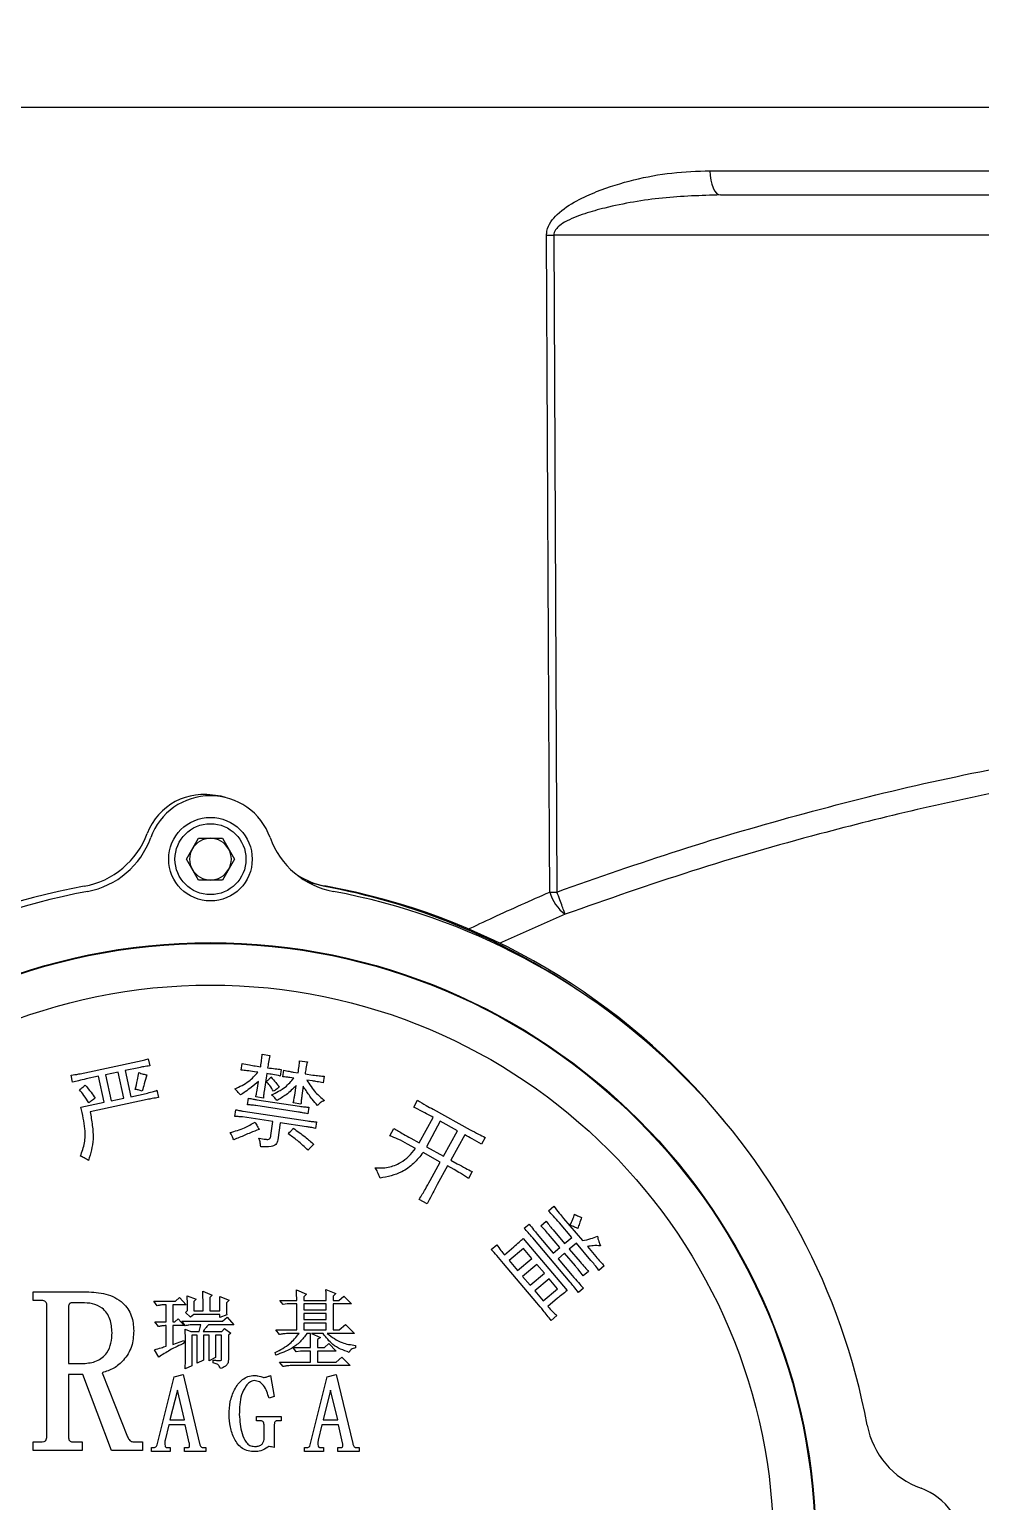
# Model space of a CAD drawing. Header units: millimetres. Extents: x 7861 to 11104, y 3791 to 6084.
# Drawn here: x 10237.4 to 10351.3, y 5673.2 to 5849.5 of the extents above; entities that cross this region are included whole.
import ezdxf

# ---------------------------------------------------------------- set-up
doc = ezdxf.new("R2010")
doc.units = ezdxf.units.MM

msp = doc.modelspace()

# ---------------------------------------------------------------- linework, layer by layer
at = {"color": 7, "linetype": 'Continuous', "lineweight": 25}
for p, q in [((10146.638, 5840.19), (10397.164, 5840.19)), ((10318.869, 5832.585), (10381.605, 5832.585)), ((10320.138, 5829.69), (10358.701, 5829.69)), ((10358.655, 5824.865), (10300.19, 5824.865)), ((10300.19, 5824.865), (10300.567, 5746.211)), ((10258.636, 5757.89), (10258.265, 5757.89)), ((10256.196, 5750.145), (10257.639, 5752.645)), ((10257.639, 5752.645), (10260.526, 5752.645)), ((10260.526, 5752.645), (10261.969, 5750.145)), ((10257.639, 5747.645), (10256.196, 5750.145)), ((10261.969, 5750.145), (10260.526, 5747.645)), ((10260.526, 5747.645), (10257.639, 5747.645)), ((10272.948, 5746.899), (10272.577, 5746.899)), ((10299.71, 5746.211), (10300.567, 5746.211)), ((10301.55, 5743.549), (10293.662, 5740.054)), ((10265.274, 5726.779), (10266.201, 5726.639)), ((10244.026, 5724.558), (10250.362, 5725.906)), ((10248.04, 5724.643), (10246.524, 5724.32)), ((10248.704, 5721.52), (10248.04, 5724.643)), ((10250.52, 5725.171), (10248.867, 5724.819)), ((10248.867, 5724.819), (10249.531, 5721.697)), ((10251.639, 5726.223), (10251.814, 5725.396)), ((10262.758, 5724.883), (10262.877, 5725.672)), ((10264.757, 5724.629), (10264.34, 5724.691)), ((10264.445, 5725.386), (10265.095, 5725.289)), ((10267.557, 5724.963), (10267.438, 5724.175)), ((10267.757, 5724.079), (10267.876, 5724.868)), ((10268.982, 5724.653), (10269.583, 5724.561)), ((10269.756, 5726.006), (10270.683, 5725.866)), ((10242.584, 5723.435), (10242.409, 5724.262)), ((10245.698, 5724.145), (10244.183, 5723.823)), ((10246.361, 5721.023), (10245.698, 5724.145)), ((10246.524, 5724.32), (10247.188, 5721.198)), ((10264.828, 5723.528), (10263.96, 5722.804)), ((10264.667, 5722.461), (10264.828, 5723.528)), ((10265.823, 5724.467), (10265.501, 5722.334)), ((10269.061, 5723.93), (10268.597, 5724)), ((10269.176, 5721.874), (10269.353, 5723.033)), ((10270.195, 5722.951), (10270.025, 5721.839)), ((10270.418, 5724.434), (10271.345, 5724.296)), ((10271.286, 5723.592), (10270.636, 5723.691)), ((10272.697, 5724.138), (10272.577, 5723.35)), ((10251.523, 5721.352), (10244.681, 5719.899)), ((10247.188, 5721.198), (10248.704, 5721.52)), ((10249.531, 5721.697), (10251.367, 5722.087)), ((10252.677, 5722.461), (10252.863, 5721.588)), ((10263.505, 5720.74), (10263.624, 5721.529)), ((10265.43, 5721.541), (10264.503, 5721.681)), ((10264.638, 5721.328), (10269.735, 5720.557)), ((10283.414, 5720.45), (10283.866, 5721.273)), ((10243.561, 5720.429), (10246.361, 5721.023)), ((10262.009, 5719.307), (10262.136, 5720.143)), ((10263.009, 5719.962), (10270.704, 5718.798)), ((10269.63, 5719.862), (10264.532, 5720.633)), ((10269.917, 5720.813), (10268.99, 5720.953)), ((10270.855, 5720.435), (10270.735, 5719.647)), ((10285.737, 5720.19), (10290.182, 5717.747)), ((10266.566, 5718.713), (10262.903, 5719.267)), ((10266.313, 5717.044), (10266.566, 5718.713)), ((10267.447, 5718.581), (10267.138, 5716.542)), ((10270.598, 5718.103), (10267.447, 5718.581)), ((10271.777, 5718.684), (10271.657, 5717.895)), ((10280.571, 5717.03), (10281.045, 5717.894)), ((10284.067, 5716.179), (10285.741, 5719.225)), ((10286.606, 5718.75), (10284.932, 5715.704)), ((10288.662, 5717.619), (10286.606, 5718.75)), ((10286.989, 5714.573), (10288.662, 5717.619)), ((10283.641, 5715.502), (10282.695, 5716.021)), ((10283.079, 5716.721), (10284.067, 5716.179)), ((10289.527, 5717.144), (10287.853, 5714.098)), ((10291.974, 5716.817), (10291.521, 5715.994)), ((10286.604, 5713.873), (10284.547, 5715.004)), ((10284.932, 5715.704), (10286.989, 5714.573)), ((10287.853, 5714.098), (10288.635, 5713.668)), ((10285.382, 5711.651), (10286.604, 5713.873)), ((10287.468, 5713.398), (10286.247, 5711.177)), ((10288.25, 5712.968), (10287.468, 5713.398)), ((10290.428, 5712.736), (10289.976, 5711.913)), ((10285.022, 5708.85), (10284.076, 5709.369)), ((10299.564, 5708.034), (10300.203, 5708.575)), ((10301.369, 5707.125), (10303.62, 5704.462)), ((10296.649, 5705.938), (10297.252, 5706.447)), ((10298.207, 5705.246), (10300.128, 5702.973)), ((10298.652, 5706.231), (10299.292, 5706.771)), ((10300.91, 5703.633), (10299.56, 5705.231)), ((10300.097, 5705.747), (10301.478, 5704.113)), ((10302.331, 5704.834), (10300.861, 5706.574)), ((10292.707, 5703.398), (10293.381, 5703.968)), ((10294.27, 5702.77), (10295.407, 5703.732)), ((10296.547, 5703.536), (10294.842, 5702.095)), ((10296.514, 5704.727), (10301.797, 5698.475)), ((10297.567, 5702.329), (10296.547, 5703.536)), ((10302.147, 5699.502), (10297.673, 5704.796)), ((10300.128, 5702.973), (10300.91, 5703.633)), ((10301.478, 5704.113), (10302.331, 5704.834)), ((10302.903, 5704.158), (10302.05, 5703.437)), ((10304.644, 5702.098), (10302.903, 5704.158)), ((10304.219, 5703.751), (10305.212, 5702.578)), ((10298.176, 5696.997), (10294.182, 5701.722)), ((10294.842, 5702.095), (10295.862, 5700.887)), ((10295.862, 5700.887), (10297.567, 5702.329)), ((10301.482, 5702.958), (10300.7, 5702.297)), ((10300.7, 5702.297), (10302.41, 5700.274)), ((10302.771, 5701.431), (10301.482, 5702.958)), ((10302.05, 5703.437), (10303.339, 5701.911)), ((10298.167, 5701.618), (10296.462, 5700.176)), ((10296.462, 5700.176), (10297.363, 5699.111)), ((10297.363, 5699.111), (10299.068, 5700.552)), ((10299.068, 5700.552), (10298.167, 5701.618)), ((10304.365, 5700.767), (10303.726, 5700.227)), ((10306.236, 5701.436), (10305.597, 5700.896)), ((10237.871, 5698.329), (10244.244, 5698.329)), ((10237.871, 5697.288), (10237.871, 5698.329)), ((10258.16, 5698.411), (10259.283, 5697.942)), ((10269.373, 5698.562), (10270.575, 5698.051)), ((10272.908, 5698.603), (10274.108, 5698.134)), ((10299.636, 5699.878), (10297.931, 5698.437)), ((10297.931, 5698.437), (10298.924, 5697.264)), ((10298.924, 5697.264), (10300.629, 5698.705)), ((10300.629, 5698.705), (10299.636, 5699.878)), ((10303.736, 5698.775), (10303.133, 5698.265)), ((10238.778, 5697.288), (10237.871, 5697.288)), ((10239.49, 5680.988), (10239.49, 5696.669)), ((10242.093, 5696.434), (10242.093, 5689.74)), ((10243.67, 5697.027), (10242.516, 5697.027)), ((10252.284, 5697.211), (10254.881, 5697.211)), ((10252.713, 5696.662), (10252.284, 5697.211)), ((10253.793, 5696.781), (10253.691, 5696.781)), ((10253.793, 5694.718), (10253.793, 5696.781)), ((10256.186, 5696.781), (10254.597, 5696.781)), ((10254.597, 5696.781), (10254.597, 5694.718)), ((10254.881, 5697.211), (10255.395, 5697.648)), ((10255.395, 5697.648), (10256.186, 5696.781)), ((10256.295, 5697.846), (10257.377, 5697.455)), ((10257.377, 5697.455), (10257.098, 5697.179)), ((10257.098, 5697.179), (10257.098, 5696.06)), ((10259.283, 5697.942), (10259.004, 5697.636)), ((10259.004, 5697.636), (10259.004, 5696.06)), ((10260.225, 5696.06), (10260.225, 5697.767)), ((10260.225, 5697.767), (10261.307, 5697.334)), ((10261.307, 5697.334), (10260.989, 5697.02)), ((10267.77, 5696.797), (10267.388, 5697.307)), ((10267.388, 5697.307), (10269.414, 5697.307)), ((10268.263, 5696.877), (10267.77, 5696.797)), ((10269.414, 5696.877), (10268.263, 5696.877)), ((10269.414, 5693.759), (10269.414, 5696.877)), ((10270.575, 5698.051), (10270.257, 5697.747)), ((10270.257, 5697.747), (10270.257, 5697.307)), ((10270.257, 5697.307), (10272.947, 5697.307)), ((10270.257, 5696.877), (10270.257, 5696.156)), ((10272.947, 5696.877), (10270.257, 5696.877)), ((10272.947, 5696.156), (10272.947, 5696.877)), ((10274.108, 5698.134), (10273.79, 5697.825)), ((10273.79, 5697.825), (10273.79, 5697.307)), ((10273.79, 5697.307), (10274.472, 5697.307)), ((10275.975, 5696.877), (10273.79, 5696.877)), ((10273.79, 5696.877), (10273.79, 5693.759)), ((10274.472, 5697.307), (10275.061, 5697.824)), ((10275.061, 5697.824), (10275.975, 5696.877)), ((10300.629, 5697.551), (10299.493, 5696.59)), ((10252.871, 5694.169), (10252.443, 5694.718)), ((10252.443, 5694.718), (10253.793, 5694.718)), ((10254.597, 5694.718), (10254.801, 5694.718)), ((10254.801, 5694.718), (10255.236, 5695.076)), ((10255.236, 5695.076), (10255.947, 5694.288)), ((10256.087, 5694.265), (10255.66, 5694.813)), ((10255.66, 5694.813), (10260.519, 5694.813)), ((10256.096, 5695.849), (10256.334, 5696.089)), ((10256.706, 5695.312), (10256.096, 5695.849)), ((10257.094, 5695.63), (10256.706, 5695.312)), ((10260.225, 5695.63), (10257.094, 5695.63)), ((10257.098, 5696.06), (10258.201, 5696.06)), ((10259.004, 5696.06), (10260.225, 5696.06)), ((10260.225, 5695.272), (10260.225, 5695.63)), ((10261.03, 5695.57), (10260.225, 5695.272)), ((10260.519, 5694.813), (10261.076, 5695.29)), ((10261.076, 5695.29), (10261.863, 5694.383)), ((10270.257, 5696.156), (10272.947, 5696.156)), ((10270.257, 5695.726), (10270.257, 5695.005)), ((10272.947, 5695.726), (10270.257, 5695.726)), ((10270.257, 5695.005), (10272.947, 5695.005)), ((10272.947, 5695.005), (10272.947, 5695.726)), ((10300.555, 5695.477), (10299.881, 5694.907)), ((10253.793, 5691.832), (10253.793, 5694.287)), ((10255.947, 5694.288), (10254.597, 5694.288)), ((10254.597, 5694.288), (10254.597, 5692.018)), ((10256.096, 5692.621), (10256.057, 5693.844)), ((10256.057, 5693.844), (10256.736, 5693.567)), ((10256.736, 5693.567), (10257.741, 5693.567)), ((10257.486, 5693.137), (10256.86, 5693.137)), ((10256.86, 5693.137), (10256.86, 5689.457)), ((10257.922, 5694.383), (10257.065, 5694.383)), ((10257.486, 5689.802), (10257.486, 5693.137)), ((10257.741, 5693.567), (10257.922, 5694.383)), ((10258.21, 5693.567), (10260.433, 5693.567)), ((10258.916, 5693.137), (10258.25, 5693.137)), ((10258.25, 5693.137), (10258.25, 5690.146)), ((10261.863, 5694.383), (10258.863, 5694.383)), ((10258.916, 5690.079), (10258.916, 5693.137)), ((10260.424, 5693.137), (10259.68, 5693.137)), ((10259.68, 5693.137), (10259.68, 5690.47)), ((10260.424, 5690.251), (10260.424, 5693.137)), ((10260.433, 5693.567), (10260.764, 5693.924)), ((10260.764, 5693.924), (10261.506, 5693.392)), ((10261.506, 5693.392), (10261.227, 5693.135)), ((10261.227, 5693.135), (10261.227, 5690.161)), ((10267.34, 5693.209), (10266.911, 5693.759)), ((10266.911, 5693.759), (10269.414, 5693.759)), ((10269.691, 5693.329), (10268.318, 5693.329)), ((10270.257, 5694.575), (10270.257, 5693.759)), ((10272.947, 5694.575), (10270.257, 5694.575)), ((10270.257, 5693.759), (10272.947, 5693.759)), ((10271.044, 5693.329), (10270.635, 5693.329)), ((10272.586, 5693.329), (10271.195, 5693.329)), ((10271.195, 5693.329), (10272.242, 5692.872)), ((10272.242, 5692.872), (10271.884, 5692.602)), ((10272.947, 5693.759), (10272.947, 5694.575)), ((10276.331, 5693.329), (10273.075, 5693.329)), ((10273.79, 5693.759), (10274.511, 5693.759)), ((10274.511, 5693.759), (10275.26, 5694.433)), ((10275.26, 5694.433), (10276.331, 5693.329)), ((10252.904, 5690.516), (10252.364, 5691.385)), ((10254.597, 5692.018), (10255.908, 5692.494)), ((10255.908, 5692.494), (10255.986, 5692.209)), ((10256.096, 5690.131), (10256.096, 5692.621)), ((10269.358, 5691.14), (10268.976, 5691.649)), ((10268.976, 5691.649), (10271.081, 5691.649)), ((10269.851, 5691.219), (10269.358, 5691.14)), ((10271.081, 5691.219), (10269.851, 5691.219)), ((10271.081, 5689.923), (10271.081, 5691.219)), ((10271.884, 5692.602), (10271.884, 5691.649)), ((10271.884, 5691.649), (10272.725, 5691.649)), ((10274.148, 5691.219), (10271.884, 5691.219)), ((10271.884, 5691.219), (10271.884, 5689.923)), ((10272.725, 5691.649), (10273.275, 5692.126)), ((10273.275, 5692.126), (10274.148, 5691.219)), ((10276.451, 5691.914), (10276.451, 5691.613)), ((10242.093, 5689.74), (10243.882, 5689.74)), ((10256.057, 5689.11), (10256.096, 5690.131)), ((10256.86, 5689.457), (10256.057, 5689.11)), ((10258.25, 5690.146), (10257.486, 5689.802)), ((10259.68, 5690.47), (10258.916, 5690.079)), ((10259.392, 5689.809), (10259.392, 5690.146)), ((10266.901, 5690.747), (10266.832, 5691.053)), ((10267.776, 5689.375), (10267.349, 5689.923)), ((10267.349, 5689.923), (10271.081, 5689.923)), ((10275.816, 5689.493), (10268.754, 5689.493)), ((10271.884, 5689.923), (10274.154, 5689.923)), ((10274.154, 5689.923), (10274.822, 5690.519)), ((10274.822, 5690.519), (10275.816, 5689.493)), ((10243.817, 5688.438), (10242.093, 5688.438)), ((10242.093, 5688.438), (10242.093, 5680.968)), ((10247.221, 5679.329), (10243.817, 5688.438)), ((10246.102, 5688.646), (10249.169, 5680.964)), ((10252.725, 5680.151), (10254.728, 5688.163)), ((10254.728, 5688.163), (10255.798, 5688.438)), ((10255.798, 5688.438), (10257.768, 5680.165)), ((10266.258, 5688.315), (10266.73, 5685.801)), ((10271.068, 5680.151), (10273.071, 5688.163)), ((10273.071, 5688.163), (10274.14, 5688.438)), ((10274.14, 5688.438), (10276.111, 5680.165)), ((10255.119, 5686.55), (10254.216, 5683.014)), ((10255.983, 5683.014), (10255.119, 5686.55)), ((10273.462, 5686.55), (10272.559, 5683.014)), ((10274.325, 5683.014), (10273.462, 5686.55)), ((10266.73, 5685.801), (10266.098, 5685.603)), ((10254.083, 5682.397), (10253.648, 5680.569)), ((10256.058, 5682.397), (10254.083, 5682.397)), ((10254.216, 5683.014), (10255.983, 5683.014)), ((10256.545, 5680.257), (10256.058, 5682.397)), ((10264.578, 5682.89), (10264.578, 5683.383)), ((10264.578, 5683.383), (10267.546, 5683.383)), ((10265.007, 5682.89), (10264.578, 5682.89)), ((10265.497, 5680.638), (10265.497, 5682.389)), ((10266.73, 5682.436), (10266.73, 5679.685)), ((10267.546, 5682.89), (10267.044, 5682.89)), ((10267.546, 5683.383), (10267.546, 5682.89)), ((10272.426, 5682.397), (10271.99, 5680.569)), ((10274.4, 5682.397), (10272.426, 5682.397)), ((10272.559, 5683.014), (10274.325, 5683.014)), ((10274.888, 5680.257), (10274.4, 5682.397)), ((10237.871, 5679.329), (10237.871, 5680.37)), ((10237.871, 5680.37), (10238.778, 5680.37)), ((10243.707, 5679.329), (10237.871, 5679.329)), ((10242.54, 5680.37), (10243.707, 5680.37)), ((10243.707, 5680.37), (10243.707, 5679.329)), ((10250.942, 5679.329), (10247.221, 5679.329)), ((10249.775, 5680.37), (10250.942, 5680.37)), ((10250.942, 5680.37), (10250.942, 5679.329)), ((10252.01, 5679.192), (10252.01, 5679.685)), ((10252.01, 5679.685), (10252.286, 5679.685)), ((10254.268, 5679.192), (10252.01, 5679.192)), ((10253.869, 5679.685), (10254.268, 5679.685)), ((10254.268, 5679.685), (10254.268, 5679.192)), ((10255.981, 5679.192), (10255.981, 5679.685)), ((10255.981, 5679.685), (10256.308, 5679.685)), ((10258.545, 5679.192), (10255.981, 5679.192)), ((10258.146, 5679.685), (10258.545, 5679.685)), ((10258.545, 5679.685), (10258.545, 5679.192)), ((10270.353, 5679.192), (10270.353, 5679.685)), ((10270.353, 5679.685), (10270.628, 5679.685)), ((10272.611, 5679.192), (10270.353, 5679.192)), ((10272.212, 5679.685), (10272.611, 5679.685)), ((10272.611, 5679.685), (10272.611, 5679.192)), ((10274.323, 5679.192), (10274.323, 5679.685)), ((10274.323, 5679.685), (10274.651, 5679.685)), ((10276.887, 5679.192), (10274.323, 5679.192)), ((10276.488, 5679.685), (10276.887, 5679.685)), ((10276.887, 5679.685), (10276.887, 5679.192))]:
    msp.add_line(p, q, dxfattribs=at)
at = {"color": 7, "linetype": 'Continuous', "lineweight": 25, "flags": 128}
for points in [[(10318.869, 5832.585), (10318.901, 5832.015), (10318.978, 5831.47), (10319.098, 5830.969), (10319.256, 5830.532), (10319.447, 5830.174), (10319.663, 5829.909), (10319.896, 5829.745), (10320.138, 5829.69)], [(10299.71, 5746.211), (10299.681, 5752.207), (10299.563, 5776.192), (10299.325, 5824.865)], [(10260.904, 5757.523), (10260.363, 5757.68), (10258.636, 5757.89)], [(10272.577, 5746.899), (10271.327, 5747.211), (10270.587, 5747.48)]]:
    msp.add_lwpolyline(points, dxfattribs=at)
at = {"color": 7, "linetype": 'Continuous', "lineweight": 25}
for centre, radius in [((10259.083, 5750.145), 5), ((10259.083, 5750.145), 4.25), ((10259.083, 5667.645), 72.5), ((10259.083, 5667.645), 72.418), ((10259.083, 5667.645), 67.42)]:
    msp.add_circle(centre, radius, dxfattribs=at)
for centre, radius, start, end in [((10354.136, 5806.818), 230, 0, 169.16329), ((10354.136, 5806.818), 61.716, 326.45296, 119.33475), ((10299.757, 5907.798), 82.934, 269.70105, 270.29895), ((10258.265, 5750.69), 7.2, 76.79291, 159.41516), ((10259.083, 5750.145), 7.6, 19.80619, 160.19381), ((10242.164, 5756.738), 10, 280.3071, 339.41472), ((10242.524, 5756.109), 10, 280.6021, 340.19381), ((10259.083, 5750.145), 2.5, 150, 210), ((10259.083, 5750.145), 2.5, 90, 150), ((10259.083, 5750.145), 2.5, 30, 90), ((10259.083, 5750.145), 2.5, 330, 30), ((10275.641, 5756.109), 10, 199.80619, 259.3979), ((10259.083, 5750.145), 2.5, 210, 270), ((10259.083, 5750.145), 2.5, 270, 330), ((10274.737, 5756.737), 9.999, 238.32212, 259.69341), ((10258.267, 5668.192), 79.998, 100.30733, 169.69513), ((10259.083, 5667.645), 80, 100.6021, 169.3979), ((10258.265, 5668.196), 79.995, 55.99561, 79.6934), ((10258.635, 5668.194), 79.996, 39.25552, 79.69324), ((10259.083, 5667.645), 80, 10.6021, 79.3979), ((10304.53, 5747.576), 5.01, 195.8129, 233.49808), ((10347.546, 5684.204), 10, 190.6021, 250.19381), ((10341.583, 5667.645), 7.6, 289.80619, 70.19381)]:
    msp.add_arc(centre, radius, start, end, dxfattribs=at)
for points, knots in [([(10299.325, 5824.865), (10299.334, 5825.032), (10299.368, 5825.604), (10299.801, 5826.498), (10300.966, 5827.811), (10302.863, 5829.025), (10305.958, 5830.413), (10309.778, 5831.595), (10314.335, 5832.436), (10317.359, 5832.536), (10318.869, 5832.585)], [0, 0, 0, 0, 0.021352, 0.0728126, 0.1233748, 0.2499525, 0.3661826, 0.5770211, 0.7888317, 1, 1, 1, 1]), ([(10320.138, 5829.69), (10317.829, 5829.622), (10313.212, 5829.487), (10307.763, 5828.547), (10303.856, 5827.479), (10301.951, 5826.75), (10300.819, 5825.992), (10300.415, 5825.548), (10300.222, 5825.2), (10300.2, 5824.971), (10300.19, 5824.865)], [0, 0, 0, 0, 0.3307571, 0.661265, 0.7793778, 0.9018744, 0.946098, 0.9683612, 0.9854268, 1, 1, 1, 1]), ([(10300.567, 5746.211), (10305.461, 5747.934), (10315.25, 5751.379), (10330.237, 5755.734), (10345.414, 5759.542), (10355.679, 5761.523), (10360.812, 5762.513)], [0, 0, 0, 0, 0.24906391, 0.49812915, 0.74906425, 1, 1, 1, 1]), ([(10361.311, 5759.704), (10359.344, 5759.34), (10353.444, 5758.246), (10343.661, 5756.136), (10330.73, 5752.907), (10316.637, 5748.843), (10306.583, 5745.315), (10301.55, 5743.549)], [0, 0, 0, 0, 0.0968115, 0.2904543, 0.4843107, 0.7418988, 1, 1, 1, 1]), ([(10289.792, 5741.683), (10290.834, 5742.179), (10294.146, 5743.754), (10297.447, 5745.212), (10299.71, 5746.211)], [0, 0, 0, 0, 0.3147731, 1, 1, 1, 1]), ([(10265.095, 5725.289), (10265.136, 5725.566), (10265.208, 5726.061), (10265.254, 5726.56), (10265.274, 5726.779)], [0, 0, 0, 0, 0.5600137, 1, 1, 1, 1]), ([(10266.201, 5726.639), (10266.143, 5726.364), (10266.04, 5725.874), (10265.963, 5725.38), (10265.929, 5725.162)], [0, 0, 0, 0, 0.5599779, 1, 1, 1, 1]), ([(10250.362, 5725.906), (10250.602, 5725.959), (10251.03, 5726.055), (10251.453, 5726.172), (10251.639, 5726.223)], [0, 0, 0, 0, 0.55999831, 1, 1, 1, 1]), ([(10251.814, 5725.396), (10251.571, 5725.362), (10251.138, 5725.3), (10250.709, 5725.211), (10250.52, 5725.171)], [0, 0, 0, 0, 0.5599758, 1, 1, 1, 1]), ([(10261.99, 5722.629), (10262.582, 5722.901), (10263.639, 5723.387), (10264.415, 5724.249), (10264.757, 5724.629)], [0, 0, 0, 0, 0.5595214, 1, 1, 1, 1]), ([(10264.34, 5724.691), (10264.045, 5724.733), (10263.519, 5724.807), (10262.99, 5724.86), (10262.758, 5724.883)], [0, 0, 0, 0, 0.55999975, 1, 1, 1, 1]), ([(10262.877, 5725.672), (10263.169, 5725.613), (10263.69, 5725.507), (10264.215, 5725.423), (10264.445, 5725.386)], [0, 0, 0, 0, 0.5599955, 1, 1, 1, 1]), ([(10265.929, 5725.162), (10266.232, 5725.119), (10266.774, 5725.041), (10267.318, 5724.987), (10267.557, 5724.963)], [0, 0, 0, 0, 0.5599897, 1, 1, 1, 1]), ([(10267.876, 5724.868), (10268.081, 5724.821), (10268.448, 5724.738), (10268.819, 5724.679), (10268.982, 5724.653)], [0, 0, 0, 0, 0.5599797, 1, 1, 1, 1]), ([(10269.583, 5724.561), (10269.624, 5724.83), (10269.697, 5725.31), (10269.738, 5725.793), (10269.756, 5726.006)], [0, 0, 0, 0, 0.5600298, 1, 1, 1, 1]), ([(10270.683, 5725.866), (10270.626, 5725.6), (10270.524, 5725.125), (10270.451, 5724.646), (10270.418, 5724.434)], [0, 0, 0, 0, 0.5599857, 1, 1, 1, 1]), ([(10242.409, 5724.262), (10242.712, 5724.311), (10243.253, 5724.398), (10243.789, 5724.509), (10244.026, 5724.558)], [0, 0, 0, 0, 0.5599894, 1, 1, 1, 1]), ([(10244.183, 5723.823), (10243.883, 5723.756), (10243.348, 5723.637), (10242.817, 5723.497), (10242.584, 5723.435)], [0, 0, 0, 0, 0.559993, 1, 1, 1, 1]), ([(10243.407, 5722.506), (10243.534, 5722.617), (10243.76, 5722.815), (10243.995, 5723.002), (10244.098, 5723.085)], [0, 0, 0, 0, 0.55996805, 1, 1, 1, 1]), ([(10244.098, 5723.085), (10244.333, 5722.8), (10244.752, 5722.292), (10245.13, 5721.753), (10245.296, 5721.515)], [0, 0, 0, 0, 0.5600485, 1, 1, 1, 1]), ([(10250.061, 5722.577), (10250.162, 5722.949), (10250.342, 5723.613), (10250.45, 5724.292), (10250.497, 5724.591)], [0, 0, 0, 0, 0.5600242, 1, 1, 1, 1]), ([(10250.497, 5724.591), (10250.673, 5724.521), (10250.988, 5724.396), (10251.321, 5724.341), (10251.468, 5724.317)], [0, 0, 0, 0, 0.5600845, 1, 1, 1, 1]), ([(10251.468, 5724.317), (10251.367, 5723.954), (10251.187, 5723.307), (10251.003, 5722.661), (10250.922, 5722.376)], [0, 0, 0, 0, 0.5599853, 1, 1, 1, 1]), ([(10265.776, 5723.527), (10265.891, 5723.614), (10266.097, 5723.77), (10266.259, 5723.97), (10266.331, 5724.058)], [0, 0, 0, 0, 0.56016888, 1, 1, 1, 1]), ([(10266.641, 5722.352), (10266.494, 5722.582), (10266.232, 5722.993), (10265.916, 5723.364), (10265.776, 5723.527)], [0, 0, 0, 0, 0.5599989, 1, 1, 1, 1]), ([(10267.438, 5724.175), (10267.138, 5724.235), (10266.601, 5724.344), (10266.061, 5724.43), (10265.823, 5724.467)], [0, 0, 0, 0, 0.5599864, 1, 1, 1, 1]), ([(10266.331, 5724.058), (10266.522, 5723.838), (10266.863, 5723.445), (10267.191, 5723.041), (10267.336, 5722.863)], [0, 0, 0, 0, 0.5599942, 1, 1, 1, 1]), ([(10266.386, 5721.917), (10266.965, 5722.191), (10267.999, 5722.68), (10268.737, 5723.548), (10269.061, 5723.93)], [0, 0, 0, 0, 0.5600574, 1, 1, 1, 1]), ([(10267.336, 5722.863), (10267.211, 5722.761), (10266.988, 5722.579), (10266.747, 5722.421), (10266.641, 5722.352)], [0, 0, 0, 0, 0.55991482, 1, 1, 1, 1]), ([(10269.353, 5723.033), (10268.962, 5722.646), (10268.265, 5721.955), (10267.416, 5721.464), (10267.043, 5721.248)], [0, 0, 0, 0, 0.55964764, 1, 1, 1, 1]), ([(10268.597, 5724), (10268.441, 5724.02), (10268.162, 5724.057), (10267.88, 5724.072), (10267.757, 5724.079)], [0, 0, 0, 0, 0.55997173, 1, 1, 1, 1]), ([(10271.886, 5720.659), (10271.67, 5720.9), (10271.314, 5721.296), (10270.88, 5721.899), (10270.53, 5722.421), (10270.306, 5722.774), (10270.195, 5722.951)], [0, 0, 0, 0, 0.33995851, 0.55995991, 0.77998867, 1, 1, 1, 1]), ([(10270.636, 5723.691), (10270.954, 5723.169), (10271.521, 5722.237), (10272.362, 5721.545), (10272.731, 5721.241)], [0, 0, 0, 0, 0.56007499, 1, 1, 1, 1]), ([(10272.577, 5723.35), (10272.337, 5723.401), (10271.909, 5723.494), (10271.477, 5723.562), (10271.286, 5723.592)], [0, 0, 0, 0, 0.5599806, 1, 1, 1, 1]), ([(10271.345, 5724.296), (10271.597, 5724.261), (10272.046, 5724.198), (10272.498, 5724.156), (10272.697, 5724.138)], [0, 0, 0, 0, 0.55998218, 1, 1, 1, 1]), ([(10244.502, 5720.962), (10244.32, 5721.266), (10243.993, 5721.809), (10243.586, 5722.293), (10243.407, 5722.506)], [0, 0, 0, 0, 0.5598947, 1, 1, 1, 1]), ([(10245.296, 5721.515), (10245.141, 5721.421), (10244.865, 5721.253), (10244.613, 5721.051), (10244.502, 5720.962)], [0, 0, 0, 0, 0.5602117, 1, 1, 1, 1]), ([(10250.922, 5722.376), (10250.764, 5722.426), (10250.482, 5722.516), (10250.189, 5722.558), (10250.061, 5722.577)], [0, 0, 0, 0, 0.5597872, 1, 1, 1, 1]), ([(10251.367, 5722.087), (10251.613, 5722.153), (10252.051, 5722.272), (10252.486, 5722.403), (10252.677, 5722.461)], [0, 0, 0, 0, 0.560014, 1, 1, 1, 1]), ([(10252.863, 5721.588), (10252.611, 5721.552), (10252.162, 5721.488), (10251.718, 5721.394), (10251.523, 5721.352)], [0, 0, 0, 0, 0.5599089, 1, 1, 1, 1]), ([(10262.687, 5721.908), (10262.561, 5722.047), (10262.337, 5722.295), (10262.096, 5722.527), (10261.99, 5722.629)], [0, 0, 0, 0, 0.5599825, 1, 1, 1, 1]), ([(10263.96, 5722.804), (10263.729, 5722.627), (10263.316, 5722.312), (10262.879, 5722.032), (10262.687, 5721.908)], [0, 0, 0, 0, 0.5599289, 1, 1, 1, 1]), ([(10263.624, 5721.529), (10263.812, 5721.485), (10264.148, 5721.408), (10264.488, 5721.352), (10264.638, 5721.328)], [0, 0, 0, 0, 0.560003, 1, 1, 1, 1]), ([(10264.503, 5721.681), (10264.541, 5721.825), (10264.61, 5722.082), (10264.65, 5722.345), (10264.667, 5722.461)], [0, 0, 0, 0, 0.5598085, 1, 1, 1, 1]), ([(10265.501, 5722.334), (10265.482, 5722.187), (10265.448, 5721.923), (10265.435, 5721.658), (10265.43, 5721.541)], [0, 0, 0, 0, 0.5599464, 1, 1, 1, 1]), ([(10267.043, 5721.248), (10266.939, 5721.391), (10266.752, 5721.647), (10266.498, 5721.834), (10266.386, 5721.917)], [0, 0, 0, 0, 0.55966, 1, 1, 1, 1]), ([(10268.99, 5720.953), (10269.03, 5721.124), (10269.102, 5721.429), (10269.153, 5721.738), (10269.176, 5721.874)], [0, 0, 0, 0, 0.5600181, 1, 1, 1, 1]), ([(10270.025, 5721.839), (10270.001, 5721.648), (10269.958, 5721.307), (10269.93, 5720.964), (10269.917, 5720.813)], [0, 0, 0, 0, 0.559987, 1, 1, 1, 1]), ([(10272.731, 5721.241), (10272.556, 5721.157), (10272.244, 5721.006), (10271.995, 5720.765), (10271.886, 5720.659)], [0, 0, 0, 0, 0.5605166, 1, 1, 1, 1]), ([(10283.866, 5721.273), (10284.213, 5721.067), (10284.832, 5720.697), (10285.461, 5720.345), (10285.737, 5720.19)], [0, 0, 0, 0, 0.5600034, 1, 1, 1, 1]), ([(10243.511, 5714.562), (10243.706, 5715.089), (10244.095, 5716.144), (10244.104, 5718.174), (10243.767, 5719.573), (10243.561, 5720.429)], [0, 0, 0, 0, 0.2799991, 0.559617, 1, 1, 1, 1]), ([(10244.681, 5719.899), (10244.775, 5719.353), (10244.963, 5718.262), (10245.125, 5716.272), (10244.726, 5714.891), (10244.483, 5714.049)], [0, 0, 0, 0, 0.2805563, 0.5609044, 1, 1, 1, 1]), ([(10262.136, 5720.143), (10262.298, 5720.103), (10262.586, 5720.032), (10262.88, 5719.984), (10263.009, 5719.962)], [0, 0, 0, 0, 0.55997056, 1, 1, 1, 1]), ([(10264.532, 5720.633), (10264.341, 5720.657), (10263.999, 5720.699), (10263.656, 5720.728), (10263.505, 5720.74)], [0, 0, 0, 0, 0.5599735, 1, 1, 1, 1]), ([(10270.735, 5719.647), (10270.53, 5719.691), (10270.162, 5719.769), (10269.793, 5719.834), (10269.63, 5719.862)], [0, 0, 0, 0, 0.56001473, 1, 1, 1, 1]), ([(10269.735, 5720.557), (10269.944, 5720.529), (10270.316, 5720.48), (10270.69, 5720.449), (10270.855, 5720.435)], [0, 0, 0, 0, 0.5599806, 1, 1, 1, 1]), ([(10285.741, 5719.225), (10285.31, 5719.459), (10284.539, 5719.878), (10283.758, 5720.275), (10283.414, 5720.45)], [0, 0, 0, 0, 0.5599997, 1, 1, 1, 1]), ([(10261.437, 5717.403), (10262.024, 5717.569), (10263.072, 5717.867), (10264.011, 5718.416), (10264.425, 5718.658)], [0, 0, 0, 0, 0.5597075, 1, 1, 1, 1]), ([(10264.908, 5717.779), (10264.561, 5717.646), (10263.989, 5717.427), (10263.206, 5717.088), (10262.54, 5716.811), (10262.096, 5716.625), (10261.874, 5716.532)], [0, 0, 0, 0, 0.3399813, 0.5599883, 0.7799939, 1, 1, 1, 1]), ([(10262.903, 5719.267), (10262.737, 5719.287), (10262.44, 5719.321), (10262.141, 5719.311), (10262.009, 5719.307)], [0, 0, 0, 0, 0.5598979, 1, 1, 1, 1]), ([(10264.425, 5718.658), (10264.511, 5718.492), (10264.666, 5718.195), (10264.834, 5717.906), (10264.908, 5717.779)], [0, 0, 0, 0, 0.5599884, 1, 1, 1, 1]), ([(10268.384, 5717.252), (10268.506, 5717.371), (10268.723, 5717.584), (10268.92, 5717.816), (10269.006, 5717.918)], [0, 0, 0, 0, 0.5600418, 1, 1, 1, 1]), ([(10269.006, 5717.918), (10269.485, 5717.582), (10270.341, 5716.982), (10271.12, 5716.286), (10271.463, 5715.981)], [0, 0, 0, 0, 0.5600623, 1, 1, 1, 1]), ([(10271.657, 5717.895), (10271.461, 5717.94), (10271.11, 5718.021), (10270.755, 5718.078), (10270.598, 5718.103)], [0, 0, 0, 0, 0.5599773, 1, 1, 1, 1]), ([(10270.704, 5718.798), (10270.904, 5718.771), (10271.26, 5718.724), (10271.619, 5718.696), (10271.777, 5718.684)], [0, 0, 0, 0, 0.5599763, 1, 1, 1, 1]), ([(10281.045, 5717.894), (10281.422, 5717.67), (10282.095, 5717.27), (10282.779, 5716.889), (10283.079, 5716.721)], [0, 0, 0, 0, 0.559995, 1, 1, 1, 1]), ([(10290.182, 5717.747), (10290.514, 5717.568), (10291.106, 5717.248), (10291.708, 5716.949), (10291.974, 5716.817)], [0, 0, 0, 0, 0.5599966, 1, 1, 1, 1]), ([(10261.874, 5716.532), (10261.805, 5716.701), (10261.683, 5717.003), (10261.512, 5717.281), (10261.437, 5717.403)], [0, 0, 0, 0, 0.5599499, 1, 1, 1, 1]), ([(10264.893, 5716.738), (10265.178, 5716.688), (10265.534, 5716.625), (10265.957, 5716.564), (10266.186, 5716.619), (10266.274, 5716.835), (10266.3, 5716.974), (10266.313, 5717.044)], [0, 0, 0, 0, 0.5019435, 0.6274199, 0.7496847, 0.8745003, 1, 1, 1, 1]), ([(10265.116, 5715.708), (10265.088, 5715.904), (10265.039, 5716.252), (10264.937, 5716.589), (10264.893, 5716.738)], [0, 0, 0, 0, 0.5599733, 1, 1, 1, 1]), ([(10267.138, 5716.542), (10267.117, 5716.441), (10267.075, 5716.24), (10266.915, 5715.968), (10266.652, 5715.79), (10266.042, 5715.668), (10265.528, 5715.69), (10265.116, 5715.708)], [0, 0, 0, 0, 0.1251077, 0.2499091, 0.3745277, 0.4995946, 1, 1, 1, 1]), ([(10270.787, 5715.277), (10270.364, 5715.676), (10269.607, 5716.389), (10268.758, 5716.988), (10268.384, 5717.252)], [0, 0, 0, 0, 0.55974457, 1, 1, 1, 1]), ([(10271.463, 5715.981), (10271.324, 5715.861), (10271.077, 5715.647), (10270.876, 5715.39), (10270.787, 5715.277)], [0, 0, 0, 0, 0.5600583, 1, 1, 1, 1]), ([(10282.695, 5716.021), (10282.307, 5716.228), (10281.614, 5716.597), (10280.889, 5716.898), (10280.571, 5717.03)], [0, 0, 0, 0, 0.5599898, 1, 1, 1, 1]), ([(10291.521, 5715.994), (10291.152, 5716.214), (10290.494, 5716.608), (10289.822, 5716.98), (10289.527, 5717.144)], [0, 0, 0, 0, 0.5599937, 1, 1, 1, 1]), ([(10244.483, 5714.049), (10244.314, 5714.17), (10244.013, 5714.385), (10243.664, 5714.508), (10243.511, 5714.562)], [0, 0, 0, 0, 0.5607282, 1, 1, 1, 1]), ([(10278.781, 5713.192), (10279.312, 5713.173), (10280.376, 5713.136), (10281.766, 5713.714), (10282.875, 5714.515), (10283.386, 5715.173), (10283.641, 5715.502)], [0, 0, 0, 0, 0.2797566, 0.5595632, 0.7799118, 1, 1, 1, 1]), ([(10284.547, 5715.004), (10284.182, 5714.555), (10283.453, 5713.659), (10282.134, 5712.69), (10280.721, 5712.202), (10279.83, 5712.034), (10279.384, 5711.949)], [0, 0, 0, 0, 0.2802138, 0.559818, 0.7797198, 1, 1, 1, 1]), ([(10279.384, 5711.949), (10279.301, 5712.196), (10279.153, 5712.637), (10278.895, 5713.022), (10278.781, 5713.192)], [0, 0, 0, 0, 0.5595472, 1, 1, 1, 1]), ([(10289.976, 5711.913), (10289.66, 5712.12), (10289.095, 5712.49), (10288.508, 5712.822), (10288.25, 5712.968)], [0, 0, 0, 0, 0.5599952, 1, 1, 1, 1]), ([(10288.635, 5713.668), (10288.967, 5713.489), (10289.56, 5713.169), (10290.163, 5712.868), (10290.428, 5712.736)], [0, 0, 0, 0, 0.5599959, 1, 1, 1, 1]), ([(10284.076, 5709.369), (10284.324, 5709.793), (10284.768, 5710.549), (10285.195, 5711.315), (10285.382, 5711.651)], [0, 0, 0, 0, 0.5599996, 1, 1, 1, 1]), ([(10286.247, 5711.177), (10286.013, 5710.745), (10285.596, 5709.974), (10285.197, 5709.193), (10285.022, 5708.85)], [0, 0, 0, 0, 0.55999742, 1, 1, 1, 1]), ([(10300.861, 5706.574), (10300.625, 5706.852), (10300.203, 5707.348), (10299.759, 5707.825), (10299.564, 5708.034)], [0, 0, 0, 0, 0.5600062, 1, 1, 1, 1]), ([(10300.203, 5708.575), (10300.415, 5708.3), (10300.795, 5707.809), (10301.194, 5707.334), (10301.369, 5707.125)], [0, 0, 0, 0, 0.5599979, 1, 1, 1, 1]), ([(10302.125, 5706.302), (10302.248, 5706.537), (10302.469, 5706.956), (10302.604, 5707.41), (10302.663, 5707.61)], [0, 0, 0, 0, 0.5599288, 1, 1, 1, 1]), ([(10302.663, 5707.61), (10302.821, 5707.535), (10303.104, 5707.402), (10303.395, 5707.29), (10303.523, 5707.241)], [0, 0, 0, 0, 0.5600131, 1, 1, 1, 1]), ([(10303.523, 5707.241), (10303.436, 5706.995), (10303.282, 5706.556), (10303.121, 5706.119), (10303.05, 5705.927)], [0, 0, 0, 0, 0.56000068, 1, 1, 1, 1]), ([(10297.673, 5704.796), (10297.487, 5705.013), (10297.154, 5705.401), (10296.803, 5705.774), (10296.649, 5705.938)], [0, 0, 0, 0, 0.5599882, 1, 1, 1, 1]), ([(10297.252, 5706.447), (10297.425, 5706.219), (10297.734, 5705.811), (10298.062, 5705.419), (10298.207, 5705.246)], [0, 0, 0, 0, 0.5599861, 1, 1, 1, 1]), ([(10299.56, 5705.231), (10299.394, 5705.421), (10299.098, 5705.76), (10298.789, 5706.087), (10298.652, 5706.231)], [0, 0, 0, 0, 0.5599925, 1, 1, 1, 1]), ([(10299.292, 5706.771), (10299.438, 5706.577), (10299.7, 5706.23), (10299.976, 5705.895), (10300.097, 5705.747)], [0, 0, 0, 0, 0.5600043, 1, 1, 1, 1]), ([(10303.05, 5705.927), (10302.878, 5706.001), (10302.573, 5706.132), (10302.261, 5706.25), (10302.125, 5706.302)], [0, 0, 0, 0, 0.5599904, 1, 1, 1, 1]), ([(10293.381, 5703.968), (10293.537, 5703.737), (10293.816, 5703.324), (10294.131, 5702.94), (10294.27, 5702.77)], [0, 0, 0, 0, 0.5599432, 1, 1, 1, 1]), ([(10295.407, 5703.732), (10295.618, 5703.913), (10295.994, 5704.236), (10296.355, 5704.577), (10296.514, 5704.727)], [0, 0, 0, 0, 0.559995, 1, 1, 1, 1]), ([(10303.62, 5704.462), (10303.966, 5704.527), (10304.583, 5704.644), (10305.159, 5704.894), (10305.413, 5705.004)], [0, 0, 0, 0, 0.5595792, 1, 1, 1, 1]), ([(10305.779, 5703.85), (10305.486, 5703.859), (10304.963, 5703.876), (10304.447, 5703.789), (10304.219, 5703.751)], [0, 0, 0, 0, 0.5589371, 1, 1, 1, 1]), ([(10305.413, 5705.004), (10305.457, 5704.781), (10305.536, 5704.382), (10305.705, 5704.012), (10305.779, 5703.85)], [0, 0, 0, 0, 0.5596888, 1, 1, 1, 1]), ([(10294.182, 5701.722), (10293.912, 5702.04), (10293.43, 5702.607), (10292.928, 5703.156), (10292.707, 5703.398)], [0, 0, 0, 0, 0.5599985, 1, 1, 1, 1]), ([(10303.339, 5701.911), (10303.527, 5701.694), (10303.862, 5701.307), (10304.211, 5700.932), (10304.365, 5700.767)], [0, 0, 0, 0, 0.5599967, 1, 1, 1, 1]), ([(10305.597, 5700.896), (10305.424, 5701.124), (10305.115, 5701.532), (10304.788, 5701.925), (10304.644, 5702.098)], [0, 0, 0, 0, 0.55998737, 1, 1, 1, 1]), ([(10305.212, 5702.578), (10305.399, 5702.361), (10305.732, 5701.973), (10306.082, 5701.6), (10306.236, 5701.436)], [0, 0, 0, 0, 0.5599848, 1, 1, 1, 1]), ([(10302.41, 5700.274), (10302.654, 5699.99), (10303.089, 5699.484), (10303.538, 5698.992), (10303.736, 5698.775)], [0, 0, 0, 0, 0.5599969, 1, 1, 1, 1]), ([(10303.726, 5700.227), (10303.552, 5700.455), (10303.242, 5700.863), (10302.915, 5701.257), (10302.771, 5701.431)], [0, 0, 0, 0, 0.5599956, 1, 1, 1, 1]), ([(10244.244, 5698.329), (10245.022, 5698.29), (10246.574, 5698.214), (10248.588, 5697.224), (10249.766, 5695.509), (10249.856, 5694.283), (10249.901, 5693.668)], [0, 0, 0, 0, 0.2810392, 0.5602761, 0.7796325, 1, 1, 1, 1]), ([(10258.201, 5696.06), (10258.2, 5696.499), (10258.199, 5697.283), (10258.172, 5698.066), (10258.16, 5698.411)], [0, 0, 0, 0, 0.5600057, 1, 1, 1, 1]), ([(10269.414, 5697.307), (10269.41, 5697.541), (10269.405, 5697.96), (10269.383, 5698.378), (10269.373, 5698.562)], [0, 0, 0, 0, 0.5599956, 1, 1, 1, 1]), ([(10272.947, 5697.307), (10272.944, 5697.549), (10272.941, 5697.981), (10272.918, 5698.413), (10272.908, 5698.603)], [0, 0, 0, 0, 0.55998869, 1, 1, 1, 1]), ([(10301.797, 5698.475), (10301.576, 5698.307), (10301.18, 5698.006), (10300.798, 5697.69), (10300.629, 5697.551)], [0, 0, 0, 0, 0.5599989, 1, 1, 1, 1]), ([(10303.133, 5698.265), (10302.952, 5698.498), (10302.628, 5698.915), (10302.294, 5699.323), (10302.147, 5699.502)], [0, 0, 0, 0, 0.5600092, 1, 1, 1, 1]), ([(10239.49, 5696.669), (10239.487, 5696.738), (10239.483, 5696.875), (10239.419, 5697.077), (10239.188, 5697.292), (10238.947, 5697.289), (10238.778, 5697.288)], [0, 0, 0, 0, 0.1859236, 0.3761413, 0.5613875, 1, 1, 1, 1]), ([(10242.516, 5697.027), (10242.445, 5697.019), (10242.34, 5697.008), (10242.222, 5696.928), (10242.09, 5696.761), (10242.092, 5696.579), (10242.093, 5696.434)], [0, 0, 0, 0, 0.2501997, 0.3760768, 0.5013562, 1, 1, 1, 1]), ([(10247.298, 5693.436), (10247.263, 5693.984), (10247.193, 5695.076), (10246.289, 5696.416), (10244.957, 5696.971), (10244.1, 5697.009), (10243.67, 5697.027)], [0, 0, 0, 0, 0.2805488, 0.55879878, 0.77890095, 1, 1, 1, 1]), ([(10253.691, 5696.781), (10253.506, 5696.774), (10253.177, 5696.761), (10252.855, 5696.693), (10252.713, 5696.662)], [0, 0, 0, 0, 0.5599398, 1, 1, 1, 1]), ([(10256.334, 5696.089), (10256.333, 5696.417), (10256.332, 5697.003), (10256.306, 5697.588), (10256.295, 5697.846)], [0, 0, 0, 0, 0.55999982, 1, 1, 1, 1]), ([(10260.989, 5697.02), (10260.989, 5696.749), (10260.99, 5696.266), (10261.017, 5695.783), (10261.03, 5695.57)], [0, 0, 0, 0, 0.5600287, 1, 1, 1, 1]), ([(10299.881, 5694.907), (10299.568, 5695.302), (10299.009, 5696.006), (10298.43, 5696.694), (10298.176, 5696.997)], [0, 0, 0, 0, 0.5599889, 1, 1, 1, 1]), ([(10299.493, 5696.59), (10299.68, 5696.372), (10300.015, 5695.983), (10300.39, 5695.632), (10300.555, 5695.477)], [0, 0, 0, 0, 0.56003177, 1, 1, 1, 1]), ([(10243.882, 5689.74), (10244.417, 5689.793), (10245.484, 5689.901), (10246.726, 5690.873), (10247.239, 5692.179), (10247.278, 5693.017), (10247.298, 5693.436)], [0, 0, 0, 0, 0.279886, 0.5587107, 0.7788981, 1, 1, 1, 1]), ([(10249.901, 5693.668), (10249.86, 5693.024), (10249.78, 5691.737), (10248.804, 5690.188), (10247.554, 5689.082), (10246.586, 5688.791), (10246.102, 5688.646)], [0, 0, 0, 0, 0.2803628, 0.5596047, 0.780272, 1, 1, 1, 1]), ([(10253.793, 5694.287), (10253.619, 5694.279), (10253.309, 5694.263), (10253.005, 5694.198), (10252.871, 5694.169)], [0, 0, 0, 0, 0.559951, 1, 1, 1, 1]), ([(10257.065, 5694.383), (10256.881, 5694.377), (10256.551, 5694.364), (10256.229, 5694.295), (10256.087, 5694.265)], [0, 0, 0, 0, 0.5599418, 1, 1, 1, 1]), ([(10258.863, 5694.383), (10258.722, 5694.247), (10258.469, 5694.002), (10258.289, 5693.7), (10258.21, 5693.567)], [0, 0, 0, 0, 0.559329, 1, 1, 1, 1]), ([(10266.832, 5691.053), (10267.451, 5691.374), (10268.555, 5691.949), (10269.344, 5692.907), (10269.691, 5693.329)], [0, 0, 0, 0, 0.55992357, 1, 1, 1, 1]), ([(10270.635, 5693.329), (10270.375, 5692.981), (10269.855, 5692.286), (10268.591, 5691.359), (10267.542, 5690.979), (10266.901, 5690.747)], [0, 0, 0, 0, 0.279968, 0.5602289, 1, 1, 1, 1]), ([(10268.318, 5693.329), (10268.134, 5693.322), (10267.804, 5693.309), (10267.482, 5693.24), (10267.34, 5693.209)], [0, 0, 0, 0, 0.5599035, 1, 1, 1, 1]), ([(10271.081, 5691.649), (10271.079, 5691.963), (10271.076, 5692.523), (10271.054, 5693.082), (10271.044, 5693.329)], [0, 0, 0, 0, 0.5599983, 1, 1, 1, 1]), ([(10275.702, 5691.065), (10274.995, 5691.326), (10273.735, 5691.791), (10272.936, 5692.86), (10272.586, 5693.329)], [0, 0, 0, 0, 0.561095, 1, 1, 1, 1]), ([(10273.075, 5693.329), (10273.641, 5692.907), (10274.654, 5692.153), (10275.9, 5691.987), (10276.451, 5691.914)], [0, 0, 0, 0, 0.5581866, 1, 1, 1, 1]), ([(10252.364, 5691.385), (10252.631, 5691.465), (10253.11, 5691.608), (10253.584, 5691.763), (10253.793, 5691.832)], [0, 0, 0, 0, 0.5599998, 1, 1, 1, 1]), ([(10255.986, 5692.209), (10255.39, 5691.931), (10254.325, 5691.434), (10253.338, 5690.797), (10252.904, 5690.516)], [0, 0, 0, 0, 0.56035, 1, 1, 1, 1]), ([(10276.451, 5691.613), (10276.27, 5691.568), (10276.017, 5691.505), (10275.774, 5691.271), (10275.726, 5691.133), (10275.702, 5691.065)], [0, 0, 0, 0, 0.559369, 0.7797892, 1, 1, 1, 1]), ([(10259.392, 5690.146), (10259.579, 5690.136), (10259.858, 5690.121), (10260.176, 5690.102), (10260.336, 5690.109), (10260.391, 5690.153), (10260.411, 5690.183), (10260.424, 5690.216), (10260.424, 5690.239), (10260.424, 5690.251)], [0, 0, 0, 0, 0.5000777, 0.7500873, 0.8742849, 0.9054932, 0.9370082, 0.9686615, 1, 1, 1, 1]), ([(10260.285, 5689.148), (10260.248, 5689.254), (10260.174, 5689.466), (10259.834, 5689.698), (10259.56, 5689.767), (10259.392, 5689.809)], [0, 0, 0, 0, 0.2786429, 0.5587413, 1, 1, 1, 1]), ([(10261.227, 5690.161), (10261.217, 5690.019), (10261.197, 5689.733), (10260.836, 5689.343), (10260.494, 5689.222), (10260.285, 5689.148)], [0, 0, 0, 0, 0.2793216, 0.5590823, 1, 1, 1, 1]), ([(10268.754, 5689.493), (10268.57, 5689.486), (10268.24, 5689.474), (10267.918, 5689.405), (10267.776, 5689.375)], [0, 0, 0, 0, 0.5599418, 1, 1, 1, 1]), ([(10261.305, 5683.626), (10261.331, 5684.14), (10261.384, 5685.167), (10261.907, 5686.629), (10262.659, 5687.702), (10263.559, 5688.245), (10264.074, 5688.292), (10264.331, 5688.315)], [0, 0, 0, 0, 0.2505024, 0.5007636, 0.7500919, 0.8750577, 1, 1, 1, 1]), ([(10264.31, 5687.699), (10264.117, 5687.644), (10263.728, 5687.536), (10263.21, 5686.901), (10262.576, 5685.65), (10262.553, 5684.436), (10262.538, 5683.626)], [0, 0, 0, 0, 0.12350256, 0.24886726, 0.49893837, 1, 1, 1, 1]), ([(10266.098, 5685.603), (10266.014, 5685.868), (10265.848, 5686.397), (10265.505, 5687.091), (10264.967, 5687.608), (10264.529, 5687.668), (10264.31, 5687.699)], [0, 0, 0, 0, 0.2811429, 0.5617338, 0.7812083, 1, 1, 1, 1]), ([(10264.331, 5688.315), (10264.478, 5688.306), (10264.739, 5688.289), (10264.991, 5688.217), (10265.102, 5688.186)], [0, 0, 0, 0, 0.5597281, 1, 1, 1, 1]), ([(10265.102, 5688.186), (10265.181, 5688.159), (10265.321, 5688.11), (10265.467, 5688.081), (10265.531, 5688.068)], [0, 0, 0, 0, 0.5604874, 1, 1, 1, 1]), ([(10265.531, 5688.068), (10265.67, 5688.103), (10265.919, 5688.166), (10266.154, 5688.269), (10266.258, 5688.315)], [0, 0, 0, 0, 0.5582717, 1, 1, 1, 1]), ([(10264.36, 5679.192), (10264.109, 5679.206), (10263.606, 5679.236), (10262.901, 5679.541), (10262.336, 5680.055), (10261.827, 5680.926), (10261.394, 5682.119), (10261.335, 5683.124), (10261.305, 5683.626)], [0, 0, 0, 0, 0.1250376, 0.2498737, 0.3747684, 0.4998504, 0.7498885, 1, 1, 1, 1]), ([(10262.538, 5683.626), (10262.598, 5682.858), (10262.688, 5681.706), (10263.195, 5680.438), (10263.776, 5679.884), (10264.164, 5679.833), (10264.358, 5679.808)], [0, 0, 0, 0, 0.5005292, 0.7505124, 0.8753895, 1, 1, 1, 1]), ([(10265.497, 5682.389), (10265.494, 5682.465), (10265.488, 5682.616), (10265.371, 5682.808), (10265.184, 5682.881), (10265.066, 5682.887), (10265.007, 5682.89)], [0, 0, 0, 0, 0.28103385, 0.55908278, 0.77908307, 1, 1, 1, 1]), ([(10267.044, 5682.89), (10267.018, 5682.888), (10266.966, 5682.883), (10266.872, 5682.837), (10266.778, 5682.742), (10266.735, 5682.59), (10266.731, 5682.487), (10266.73, 5682.436)], [0, 0, 0, 0, 0.12588157, 0.25122157, 0.50047114, 0.74993425, 1, 1, 1, 1]), ([(10238.778, 5680.37), (10238.895, 5680.374), (10239.057, 5680.381), (10239.258, 5680.437), (10239.404, 5680.538), (10239.483, 5680.744), (10239.488, 5680.907), (10239.49, 5680.988)], [0, 0, 0, 0, 0.3138295, 0.4373465, 0.5603309, 0.7793924, 1, 1, 1, 1]), ([(10242.093, 5680.968), (10242.095, 5680.888), (10242.099, 5680.73), (10242.161, 5680.499), (10242.352, 5680.39), (10242.477, 5680.376), (10242.54, 5680.37)], [0, 0, 0, 0, 0.28095, 0.5593913, 0.7788725, 1, 1, 1, 1]), ([(10249.169, 5680.964), (10249.241, 5680.811), (10249.342, 5680.6), (10249.575, 5680.394), (10249.708, 5680.378), (10249.775, 5680.37)], [0, 0, 0, 0, 0.5609872, 0.7794917, 1, 1, 1, 1]), ([(10253.648, 5680.569), (10253.635, 5680.498), (10253.611, 5680.371), (10253.606, 5680.242), (10253.603, 5680.186)], [0, 0, 0, 0, 0.5599456, 1, 1, 1, 1]), ([(10264.358, 5679.808), (10264.505, 5679.815), (10264.798, 5679.829), (10265.187, 5679.991), (10265.434, 5680.296), (10265.476, 5680.524), (10265.497, 5680.638)], [0, 0, 0, 0, 0.2809205, 0.5604765, 0.779877, 1, 1, 1, 1]), ([(10271.99, 5680.569), (10271.977, 5680.498), (10271.954, 5680.371), (10271.948, 5680.242), (10271.946, 5680.186)], [0, 0, 0, 0, 0.5599456, 1, 1, 1, 1]), ([(10252.286, 5679.685), (10252.353, 5679.692), (10252.486, 5679.707), (10252.673, 5679.876), (10252.705, 5680.047), (10252.725, 5680.151)], [0, 0, 0, 0, 0.2812186, 0.5598675, 1, 1, 1, 1]), ([(10253.603, 5680.186), (10253.609, 5680.079), (10253.615, 5679.946), (10253.669, 5679.795), (10253.717, 5679.73), (10253.789, 5679.69), (10253.843, 5679.687), (10253.869, 5679.685)], [0, 0, 0, 0, 0.4996843, 0.625257, 0.7499243, 0.8748814, 1, 1, 1, 1]), ([(10256.308, 5679.685), (10256.354, 5679.687), (10256.419, 5679.689), (10256.499, 5679.709), (10256.56, 5679.745), (10256.587, 5679.83), (10256.591, 5679.894), (10256.593, 5679.926)], [0, 0, 0, 0, 0.3133769, 0.4379704, 0.5601108, 0.7793988, 1, 1, 1, 1]), ([(10256.593, 5679.926), (10256.592, 5679.989), (10256.589, 5680.101), (10256.558, 5680.209), (10256.545, 5680.257)], [0, 0, 0, 0, 0.5597532, 1, 1, 1, 1]), ([(10257.768, 5680.165), (10257.805, 5680.048), (10257.855, 5679.887), (10258.004, 5679.718), (10258.099, 5679.696), (10258.146, 5679.685)], [0, 0, 0, 0, 0.5604886, 0.7801175, 1, 1, 1, 1]), ([(10265.946, 5679.737), (10265.677, 5679.553), (10265.195, 5679.224), (10264.616, 5679.202), (10264.36, 5679.192)], [0, 0, 0, 0, 0.5586301, 1, 1, 1, 1]), ([(10266.129, 5679.808), (10266.089, 5679.808), (10266.018, 5679.807), (10265.968, 5679.758), (10265.946, 5679.737)], [0, 0, 0, 0, 0.5590977, 1, 1, 1, 1]), ([(10266.73, 5679.685), (10266.617, 5679.706), (10266.416, 5679.744), (10266.216, 5679.788), (10266.129, 5679.808)], [0, 0, 0, 0, 0.5609075, 1, 1, 1, 1]), ([(10270.628, 5679.685), (10270.695, 5679.692), (10270.829, 5679.707), (10271.016, 5679.876), (10271.048, 5680.047), (10271.068, 5680.151)], [0, 0, 0, 0, 0.2812186, 0.5598675, 1, 1, 1, 1]), ([(10271.946, 5680.186), (10271.951, 5680.079), (10271.958, 5679.946), (10272.011, 5679.795), (10272.06, 5679.73), (10272.132, 5679.69), (10272.185, 5679.687), (10272.212, 5679.685)], [0, 0, 0, 0, 0.4996843, 0.625257, 0.7499243, 0.8748814, 1, 1, 1, 1]), ([(10274.651, 5679.685), (10274.697, 5679.687), (10274.761, 5679.689), (10274.841, 5679.709), (10274.902, 5679.745), (10274.929, 5679.83), (10274.933, 5679.894), (10274.936, 5679.926)], [0, 0, 0, 0, 0.3133769, 0.4379704, 0.5601108, 0.7793988, 1, 1, 1, 1]), ([(10274.936, 5679.926), (10274.934, 5679.989), (10274.931, 5680.101), (10274.901, 5680.209), (10274.888, 5680.257)], [0, 0, 0, 0, 0.5597532, 1, 1, 1, 1]), ([(10276.111, 5680.165), (10276.147, 5680.048), (10276.198, 5679.887), (10276.347, 5679.718), (10276.441, 5679.696), (10276.488, 5679.685)], [0, 0, 0, 0, 0.5604886, 0.7801175, 1, 1, 1, 1])]:
    msp.add_open_spline(points, degree=3, knots=knots, dxfattribs=at)
msp.add_open_spline([(10301.55, 5743.549), (10301.516, 5743.639), (10301.448, 5743.819), (10301.214, 5744.45), (10300.913, 5745.268), (10300.682, 5745.897), (10300.567, 5746.211)], degree=3, dxfattribs=at)

doc.saveas('drawing.dxf')
